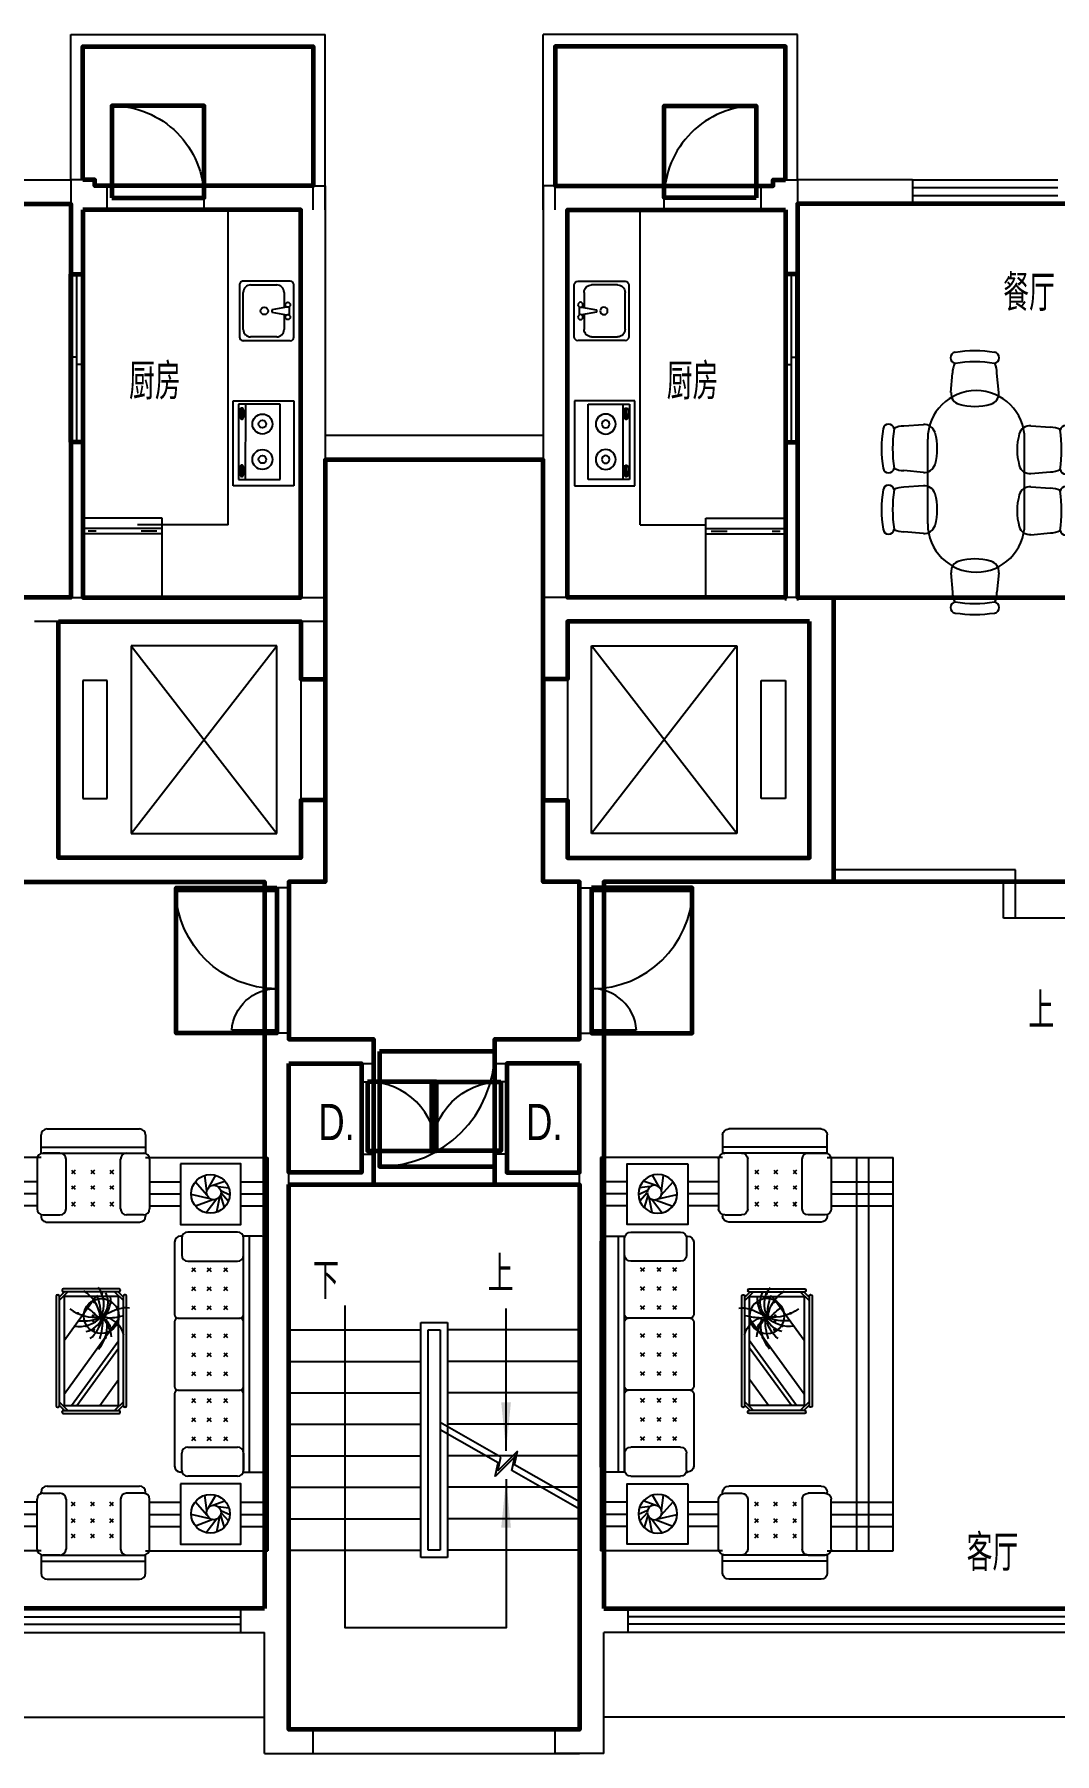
# Model space of a CAD drawing. Extents: x -461314 to -435514, y -713656 to -699456.
# Drawn here: x -451714 to -443291, y -713656 to -699456 of the extents above; entities that cross this region are included whole.
import ezdxf
from ezdxf.enums import TextEntityAlignment as Align

# ---------------------------------------------------------------- set-up
doc = ezdxf.new("R2010")
doc.units = 0
doc.header["$LTSCALE"] = 1000
doc.header["$MEASUREMENT"] = 0
doc.layers.get('0').update_dxf_attribs({"linetype": 'CONTINUOUS'})
for name, color, linetype in [('FUR', 8, 'CONTINUOUS'), ('HZ', 7, 'CONTINUOUS'), ('STAIR', 3, 'CONTINUOUS'), ('WALL', 2, 'CONTINUOUS'), ('WINDOW', 4, 'CONTINUOUS'), ('WINDOW_TEXT', 7, 'CONTINUOUS'), ('YANG', 9, 'CONTINUOUS'), ('厨卫', 223, 'CONTINUOUS')]:
    doc.layers.add(name, color=color, linetype=linetype)
for name, color, linetype, lineweight in [('GT_厨房', 4, 'CONTINUOUS', 60), ('GT_客厅', 2, 'CONTINUOUS', 60), ('GT_楼梯', 130, 'CONTINUOUS', 60), ('GT_电机房', 210, 'CONTINUOUS', 60), ('GT_电梯', 150, 'CONTINUOUS', 60), ('GT_过道', 30, 'CONTINUOUS', 60), ('GT_门', 101, 'CONTINUOUS', 60), ('GT_阳台', 6, 'CONTINUOUS', 60), ('GT_餐厅', 3, 'CONTINUOUS', 60)]:
    doc.layers.add(name, color=color, linetype=linetype, lineweight=lineweight)
doc.styles.add('DIM_FONT', font='ZBTXT.shx', dxfattribs={"width": 0.8})
doc.styles.add('HZ', font='zbtxt.shx', dxfattribs={"bigfont": 'zbhz.shx'})
doc.styles.add('SIMPLEX', font='SIMPLEX.SHX')

# ---------------------------------------------------------------- blocks, each defined once
blk = doc.blocks.new('M_A17ORW')
at = {"const_width": 0.02}
for points in [[(-0.481, -0.001), (-0.481, -0.308)], [(0.481, 0.001), (0.481, -0.691)]]:
    blk.add_lwpolyline(points, dxfattribs=at)
for centre, radius, start, end in [((-0.501, -0.003), 0.307, 274.2492, 0.2101), ((0.505, 0.002), 0.699, 180.2762, 268.0603)]:
    blk.add_arc(centre, radius, start, end)
blk = doc.blocks.new('A$C4F501C32')
for p, q in [((85, 186), (110, 312)), ((107, 202), (195, 316)), ((74, 132), (0, 167)), ((72, 151), (11, 219)), ((77, 172), (46, 272)), ((139, 208), (283, 262)), ((162, 201), (320, 165)), ((186, 174), (286, 61)), ((97, 100), (8, 110)), ((139, 89), (40, 54)), ((174, 106), (115, 6)), ((190, 134), (207, 7))]:
    blk.add_line(p, q)
for centre, radius in [((160, 160), 160), ((132, 149), 60)]:
    blk.add_circle(centre, radius)
blk = doc.blocks.new('A$C536D7314')
for p, q in [((33, 711), (33, 720)), ((50, 711), (190, 711)), ((846, 770), (83, 770)), ((879, 711), (740, 711)), ((896, 711), (896, 720)), ((0, 250), (0, 661)), ((240, 661), (240, 250)), ((298, 606), (328, 637)), ((328, 606), (298, 637)), ((486, 606), (456, 637)), ((456, 606), (486, 637)), ((614, 606), (644, 637)), ((644, 606), (614, 637)), ((690, 661), (690, 250)), ((929, 250), (929, 661)), ((298, 469), (328, 499)), ((328, 469), (298, 499)), ((456, 469), (486, 499)), ((486, 469), (456, 499)), ((614, 469), (644, 499)), ((644, 469), (614, 499)), ((298, 342), (328, 372)), ((328, 342), (298, 372)), ((456, 342), (486, 372)), ((486, 342), (456, 372)), ((614, 342), (644, 372)), ((644, 342), (614, 372)), ((33, 50), (33, 203)), ((896, 200), (33, 200)), ((896, 150), (33, 150)), ((190, 200), (50, 200)), ((740, 200), (879, 200)), ((896, 200), (896, 50)), ((846, 0), (83, 0))]:
    blk.add_line(p, q)
for centre, start, end in [((50, 661), 90, 180), ((83, 720), 90, 180), ((190, 661), 0, 90), ((740, 661), 90, 180), ((846, 720), 360, 90), ((879, 661), 0, 90), ((50, 250), 180, 270), ((190, 250), 270, 0), ((740, 250), 180, 270), ((879, 250), 270, 0), ((83, 50), 180, 270), ((846, 50), 270, 0)]:
    blk.add_arc(centre, 50, start, end)
at = {"style": 'DIM_FONT', "width": 0.8, "flags": 9}
for tag in ['YSIZE', 'XSIZE']:
    blk.add_attdef(tag, (465, 0), '', height=0.5, dxfattribs=at)
blk = doc.blocks.new('A$C726B4900')
for p, q in [((250, 2017), (661, 2017)), ((0, 1933), (0, 83)), ((200, 1983), (50, 1983)), ((150, 1983), (150, 33)), ((200, 1983), (200, 33)), ((200, 1826), (200, 1967)), ((711, 1983), (720, 1983)), ((711, 1967), (711, 1826)), ((770, 1335), (770, 1933)), ((661, 1776), (250, 1776)), ((363, 1692), (332, 1722)), ((363, 1722), (332, 1692)), ((500, 1692), (469, 1722)), ((500, 1722), (469, 1692)), ((627, 1692), (597, 1722)), ((627, 1722), (597, 1692)), ((363, 1564), (332, 1534)), ((363, 1534), (332, 1564)), ((500, 1534), (469, 1564)), ((500, 1564), (469, 1534)), ((627, 1534), (597, 1564)), ((627, 1564), (597, 1534)), ((740, 1306), (230, 1306)), ((363, 1376), (332, 1407)), ((363, 1407), (332, 1376)), ((500, 1376), (469, 1407)), ((500, 1407), (469, 1376)), ((627, 1376), (597, 1407)), ((627, 1407), (597, 1376)), ((363, 1186), (332, 1155)), ((363, 1155), (332, 1186)), ((500, 1186), (469, 1155)), ((500, 1155), (469, 1186)), ((627, 1186), (597, 1155)), ((627, 1155), (597, 1186)), ((770, 740), (770, 1277)), ((363, 998), (332, 1028)), ((363, 1028), (332, 998)), ((500, 1028), (469, 998)), ((500, 998), (469, 1028)), ((627, 1028), (597, 998)), ((627, 998), (597, 1028)), ((363, 870), (332, 840)), ((363, 840), (332, 870)), ((500, 870), (469, 840)), ((500, 840), (469, 870)), ((627, 870), (597, 840)), ((627, 840), (597, 870)), ((740, 711), (230, 711)), ((363, 610), (332, 640)), ((363, 640), (332, 610)), ((500, 610), (469, 640)), ((500, 640), (469, 610)), ((627, 610), (597, 640)), ((627, 640), (597, 610)), ((770, 83), (770, 682)), ((363, 483), (332, 453)), ((363, 453), (332, 483)), ((500, 453), (469, 483)), ((500, 483), (469, 453)), ((627, 453), (597, 483)), ((627, 483), (597, 453)), ((363, 295), (332, 325)), ((363, 325), (332, 295)), ((500, 295), (469, 325)), ((500, 325), (469, 295)), ((627, 295), (597, 325)), ((627, 325), (597, 295)), ((200, 191), (200, 50)), ((661, 241), (250, 241)), ((711, 50), (711, 191)), ((50, 33), (203, 33)), ((711, 33), (720, 33)), ((250, 0), (661, 0))]:
    blk.add_line(p, q)
for centre, radius, start, end in [((250, 1967), 50, 90, 180), ((661, 1967), 50, 0, 90), ((50, 1933), 50, 90, 180), ((720, 1933), 50, 0, 90), ((250, 1826), 50, 180, 270), ((661, 1826), 50, 270, 0), ((230, 1336), 30, 180, 270), ((230, 1276), 30, 90, 180), ((740, 1336), 30, 270, 0), ((740, 1276), 30, 0, 90), ((230, 741), 30, 180, 270), ((230, 681), 30, 90, 180), ((740, 741), 30, 270, 0), ((740, 681), 30, 0, 90), ((250, 191), 50, 90, 180), ((661, 191), 50, 0, 90), ((50, 83), 50, 180, 270), ((250, 50), 50, 180, 270), ((661, 50), 50, 270, 0), ((720, 83), 50, 270, 0)]:
    blk.add_arc(centre, radius, start, end)
blk = doc.blocks.new('A$C54682ED6')
for p, q in [((49, 944), (122, 1016)), ((49, 972), (93, 1016)), ((75, 1031), (75, 1026)), ((544, 1041), (85, 1041)), ((544, 1016), (85, 1016)), ((579, 944), (507, 1016)), ((579, 972), (535, 1016)), ((554, 1031), (554, 1026)), ((24, 980), (24, 71)), ((34, 990), (39, 990)), ((49, 980), (49, 71)), ((477, 976), (89, 442)), ((434, 976), (89, 501)), ((245, 976), (89, 761)), ((539, 881), (89, 261)), ((579, 71), (579, 980)), ((594, 990), (589, 990)), ((604, 71), (604, 980)), ((539, 438), (276, 76)), ((34, 61), (39, 61)), ((49, 108), (122, 36)), ((49, 80), (93, 36)), ((75, 21), (75, 26)), ((85, 36), (544, 36)), ((85, 11), (544, 11)), ((579, 108), (507, 36)), ((579, 80), (535, 36)), ((554, 21), (554, 26)), ((594, 61), (589, 61))]:
    blk.add_line(p, q)
blk.add_lwpolyline([(539, 976), (89, 976), (89, 76), (539, 76)], close=True)
at = {"const_width": 12}
for points in [[(198, 421, -1), (198, 409, -1)], [(168, 319, -1), (168, 307, -1)], [(191, 292, -1), (191, 280, -1)], [(294, 355, -1), (294, 343, -1)], [(300, 281, -1), (300, 269, -1)], [(356, 325, -1), (356, 313, -1)], [(211, 256, -1), (211, 244, -1)], [(224, 251, -1), (224, 239, -1)], [(231, 237, -1), (231, 225, -1)], [(234, 267, -1), (234, 255, -1)], [(244, 248, -1), (244, 236, -1)], [(300, 240, -1), (300, 228, -1)], [(426, 220, -1), (426, 208, -1)], [(155, 135, -1), (155, 123, -1)], [(228, 58, -1), (228, 46, -1)], [(290, 127, -1), (290, 115, -1)]]:
    blk.add_lwpolyline(points, format="xyb", close=True, dxfattribs=at)
blk.add_circle((232, 237), 144)
for centre, radius, start, end in [((85, 1031), 10, 90, 180), ((85, 1026), 10, 180, 270), ((544, 1031), 10, 0, 90), ((544, 1026), 10, 270, 0), ((34, 980), 10, 90, 180), ((39, 980), 10, 0, 90), ((589, 980), 10, 90, 180), ((594, 980), 10, 0, 90), ((475, 317), 293, 139.0185, 191.4484), ((720, 265), 502, 161.271, 181.6714), ((235, 436), 193, 191.9716, 263.0096), ((406, 435), 259, 186.1376, 221.2419), ((275, 369), 126, 191.5421, 241.1099), ((511, 201), 291, 130.2234, 166.9548), ((401, 181), 190, 103.7047, 155.9044), ((416, 63), 260, 80.6238, 135.5139), ((25, 388), 219, 263.5186, 287.0544), ((192, -237), 490, 90.8895, 106.1439), ((-187, 939), 810, 289.639, 301.0127), ((387, 96), 233, 143.0442, 184.1259), ((345, 123), 169, 134.0898, 207.0091), ((445, 140), 234, 154.2367, 216.6769), ((873, 277), 642, 182.1756, 199.4751), ((380, -69), 346, 84.0363, 114.9112), ((290, -79), 325, 51.7667, 98.7504), ((525, 276), 287, 187.8622, 238.685), ((1474, 1558), 1790, 227.3201, 230.9512), ((34, 71), 10, 180, 270), ((39, 71), 10, 270, 0), ((85, 26), 10, 90, 180), ((85, 21), 10, 180, 270), ((544, 26), 10, 0, 90), ((544, 21), 10, 270, 0), ((589, 71), 10, 180, 270), ((594, 71), 10, 270, 0)]:
    blk.add_arc(centre, radius, start, end)
at = {"style": 'DIM_FONT', "oblique": -180, "text_generation_flag": 4, "width": 0.8, "flags": 9}
for tag in ['YSIZE', 'XSIZE']:
    blk.add_attdef(tag, (318, 545), '', height=0.5, rotation=270, dxfattribs=at)
blk = doc.blocks.new('A$C350E2504')
for p, q in [((33, 720), (33, 567)), ((846, 770), (83, 770)), ((896, 570), (896, 720)), ((896, 620), (33, 620)), ((896, 570), (33, 570)), ((190, 570), (50, 570)), ((740, 570), (879, 570)), ((0, 520), (0, 109)), ((240, 109), (240, 520)), ((298, 428), (328, 398)), ((328, 428), (298, 398)), ((456, 428), (486, 398)), ((486, 428), (456, 398)), ((614, 428), (644, 398)), ((644, 428), (614, 398)), ((690, 109), (690, 520)), ((929, 520), (929, 109)), ((298, 301), (328, 271)), ((328, 301), (298, 271)), ((456, 301), (486, 271)), ((486, 301), (456, 271)), ((614, 301), (644, 271)), ((644, 301), (614, 271)), ((298, 164), (328, 133)), ((328, 164), (298, 133)), ((486, 164), (456, 133)), ((456, 164), (486, 133)), ((614, 164), (644, 133)), ((644, 164), (614, 133)), ((33, 59), (33, 50)), ((50, 59), (190, 59)), ((846, 0), (83, 0)), ((879, 59), (740, 59)), ((896, 59), (896, 50))]:
    blk.add_line(p, q)
for centre, start, end in [((83, 720), 90, 180), ((846, 720), 0, 90), ((50, 520), 90, 180), ((190, 520), 0, 90), ((740, 520), 90, 180), ((879, 520), 0, 90), ((50, 109), 180, 270), ((83, 50), 180, 270), ((190, 109), 270, 0), ((740, 109), 180, 270), ((846, 50), 270, 0), ((879, 109), 270, 0)]:
    blk.add_arc(centre, 50, start, end)
at = {"style": 'DIM_FONT', "oblique": -180, "text_generation_flag": 4, "width": 0.8, "flags": 9}
for tag in ['YSIZE', 'XSIZE']:
    blk.add_attdef(tag, (465, 770), '', height=0.5, dxfattribs=at)
blk = doc.blocks.new('_C4EUJ')
for p, q in [((1009, 1624), (0, 1624)), ((0, -1624), (0, 1624)), ((1872, 1624), (2416, 1624)), ((2116, 1624), (2116, -1624)), ((2216, 1624), (2216, -1624)), ((2416, 1624), (2416, -1624)), ((222, 1424), (0, 1424)), ((976, 1424), (722, 1424)), ((1905, 1424), (2416, 1424)), ((222, 1324), (0, 1324)), ((976, 1324), (722, 1324)), ((1905, 1324), (2416, 1324)), ((222, 1224), (0, 1224)), ((976, 1224), (722, 1224)), ((1905, 1224), (2416, 1224)), ((222, -1224), (0, -1224)), ((976, -1224), (722, -1224)), ((1905, -1224), (2416, -1224)), ((222, -1324), (0, -1324)), ((976, -1324), (722, -1324)), ((1905, -1324), (2416, -1324)), ((222, -1424), (0, -1424)), ((976, -1424), (722, -1424)), ((1905, -1424), (2416, -1424)), ((1009, -1624), (0, -1624)), ((1872, -1624), (2416, -1624))]:
    blk.add_line(p, q)
for points in [[(722, 1071), (722, 1571), (222, 1571), (222, 1071)], [(722, -1571), (722, -1071), (222, -1071), (222, -1571)]]:
    blk.add_lwpolyline(points, close=True)
for name, p in [('A$C350E2504', (976, 1090)), ('A$C4F501C32', (314, 1159)), ('A$C726B4900', (0, -1008)), ('A$C54682ED6', (1143, -551)), ('A$C536D7314', (976, -1860)), ('A$C4F501C32', (314, -1483))]:
    blk.add_blockref(name, p)
at = {"flags": 9}
for tag in ['XSIZE', 'YSIZE']:
    blk.add_attdef(tag, (0, 0), '', height=0.5, dxfattribs=at)
blk = doc.blocks.new('A$C57E86394')
at = {"layer": 'FUR', "rotation": 180.000000002645}
blk.add_blockref('_C4EUJ', (2416, 1860), dxfattribs=at)
blk = doc.blocks.new('_DBLK')
blk.add_line((-0.45, 0), (-0.45, -0.95))
blk.add_arc((-0.45, 0), 0.95, 270, 0)
at = {"layer": 'WINDOW_TEXT', "style": 'SIMPLEX', "flags": 9}
blk.add_attdef('A', text='', height=1, dxfattribs=at).set_placement((0, 1.5), align=Align.MIDDLE)
blk = doc.blocks.new('B')
at = {"linetype": 'ByBlock'}
for p, q in [((-655.5, 655.5), (0, 655.5)), ((-655.5, 0), (-655.5, 655.5)), ((-655.5, 568.1), (0, 568.1)), ((0, 655.5), (0, 0)), ((-655.5, 524.4), (0, 524.4)), ((-611.8, 546.25), (-480.7, 546.25)), ((-109.25, 546.25), (-43.7, 546.25)), ((0, 0), (-655.5, 0))]:
    blk.add_line(p, q, dxfattribs=at)
blk = doc.blocks.new('A$C2DC50DEA')
at = {"layer": '厨卫', "xscale": -1, "rotation": 359.9999999999982}
blk.add_blockref('B', (0, 0), dxfattribs=at)
blk = doc.blocks.new('_ARROW')
blk.add_solid([(0, 0), (-1, 0.1), (-1, -0.1)])
blk = doc.blocks.new('A$C14C36DB4')
at = {"layer": 'FUR'}
for p, q in [((599, 1820), (613, 1981)), ((993, 1820), (981, 1981)), ((333, 1506), (172, 1491)), ((1221, 1496), (1382, 1482)), ((385, 1416), (385, 716)), ((1185, 1416), (1185, 716)), ((333, 1112), (172, 1123)), ((333, 1001), (172, 987)), ((1221, 1102), (1382, 1114)), ((1221, 992), (1382, 977)), ((333, 607), (172, 619)), ((1221, 598), (1382, 609)), ((599, 333), (613, 172)), ((993, 333), (981, 172))]:
    blk.add_line(p, q, dxfattribs=at)
for centre, radius, start, end in [((640, 2108), 46, 98.4555, 261.5445), ((796, 1061), 1104, 81.5445, 98.4555), ((951, 2108), 46, 278.4555, 81.5445), ((797, 1981), 184, 153.7878, 180), ((796, 970), 1104, 81.5445, 98.4555), ((797, 1981), 184, 0, 26.382), ((785, 1416), 400, 0, 180), ((690, 1812), 92, 175, 253.8913), ((796, 2177), 471, 253.8913, 286.1087), ((901, 1812), 92, 286.1087, 5), ((1092, 1309), 1104, 171.5445, 188.4555), ((45, 1464), 46, 8.4555, 171.5445), ((1183, 1309), 1104, 171.5445, 188.4555), ((172, 1307), 184, 90, 116.2122), ((341, 1414), 92, 16.1087, 95), ((-24, 1309), 471, 343.8913, 16.1087), ((1577, 1299), 471, 163.8913, 196.1087), ((1213, 1404), 92, 85, 163.8913), ((1382, 1298), 184, 63.7878, 90), ((1508, 1455), 46, 8.4555, 171.5445), ((371, 1299), 1104, 351.5445, 8.4555), ((462, 1299), 1104, 351.5445, 8.4555), ((45, 1153), 46, 188.4555, 351.5445), ((172, 1307), 184, 243.618, 270), ((341, 1203), 92, 265, 343.8913), ((1213, 1194), 92, 196.1087, 275), ((1508, 1143), 46, 188.4555, 351.5445), ((45, 960), 46, 8.4555, 171.5445), ((341, 910), 92, 16.1087, 95), ((1382, 1298), 184, 270, 296.382), ((1508, 950), 46, 8.4555, 171.5445), ((1092, 804), 1104, 171.5445, 188.4555), ((1183, 804), 1104, 171.5445, 188.4555), ((172, 803), 184, 90, 116.2122), ((-24, 804), 471, 343.8913, 16.1087), ((1577, 795), 471, 163.8913, 196.1087), ((1213, 900), 92, 85, 163.8913), ((1382, 793), 184, 63.7878, 90), ((371, 795), 1104, 351.5445, 8.4555), ((462, 795), 1104, 351.5445, 8.4555), ((785, 716), 400, 180, 0), ((45, 649), 46, 188.4555, 351.5445), ((172, 803), 184, 243.618, 270), ((341, 699), 92, 265, 343.8913), ((1213, 689), 92, 196.1087, 275), ((1382, 793), 184, 270, 296.382), ((1508, 639), 46, 188.4555, 351.5445), ((690, 341), 92, 106.1087, 185), ((796, -24), 471, 73.8913, 106.1087), ((901, 341), 92, 355, 73.8913), ((797, 172), 184, 180, 206.2122), ((797, 172), 184, 333.618, 0), ((640, 45), 46, 98.4555, 261.5445), ((796, 1183), 1104, 261.5445, 278.4555), ((951, 45), 46, 278.4555, 81.5445), ((796, 1092), 1104, 261.5445, 278.4555)]:
    blk.add_arc(centre, radius, start, end, dxfattribs=at)
blk = doc.blocks.new('A$C0FB162C6')
at = {"layer": 'FUR', "xscale": -1, "rotation": 180}
blk.add_blockref('A$C14C36DB4', (12, 2165), dxfattribs=at)
blk = doc.blocks.new('A$C10CA0A8C')
at = {"layer": '厨卫', "linetype": 'Continuous'}
for p, q in [((0, 354), (495, 849)), ((495, 849), (849, 495)), ((849, 495), (354, 0)), ((354, 0), (0, 354))]:
    blk.add_line(p, q, dxfattribs=at)
at = {"layer": '厨卫'}
for p, q in [((539, 733), (99, 292)), ((781, 491), (539, 733)), ((301, 90), (742, 530)), ((341, 50), (781, 491)), ((675, 431), (683, 423)), ((735, 478), (689, 432)), ((689, 432), (701, 420)), ((701, 420), (746, 466)), ((746, 466), (735, 478)), ((740, 495), (748, 488)), ((99, 292), (341, 50)), ((400, 143), (354, 98)), ((412, 132), (400, 143)), ((406, 161), (413, 154)), ((340, 97), (349, 89)), ((354, 98), (366, 86)), ((366, 86), (412, 132))]:
    blk.add_line(p, q, dxfattribs=at)
for points in [[(740, 495, 0.259034), (737, 497, 0.076276), (725, 492, 0.036515), (714, 484, 0.026615), (700, 471, 0.026615), (687, 457, 0.036515), (679, 446, 0.076276), (675, 434, 0.259034), (676, 431, 0.078462), (677, 430, 0.056762)], [(748, 488, 0.259034), (744, 489, 0.076276), (732, 484, 0.036515), (721, 477, 0.026615), (707, 464, 0.026615), (694, 450, 0.036515), (687, 439, 0.076276), (682, 427, 0.259034), (683, 423, 0.259034), (687, 422, 0.056762), (696, 425, 0.036515)], [(743, 470, 0.008736), (744, 473, 0.076276), (749, 484, 0.259034), (748, 488, 0.259034)], [(406, 161, 0.259034), (402, 162, 0.076276), (391, 157, 0.036515), (379, 150, 0.026615), (365, 137, 0.026615), (353, 123, 0.036515), (345, 112, 0.076276), (340, 100, 0.259034), (341, 96, 0.078462), (342, 95, 0.056762)], [(413, 154, 0.259034), (410, 155, 0.076276), (398, 150, 0.036515), (387, 142, 0.026615), (373, 129, 0.026615), (360, 115, 0.036515), (352, 104, 0.076276), (348, 93, 0.259034), (349, 89, 0.259034), (352, 88, 0.056762), (361, 91, 0.036515)], [(408, 135, 0.008736), (410, 138, 0.076276), (414, 150, 0.259034), (413, 154, 0.259034)]]:
    blk.add_lwpolyline(points, format="xyb", dxfattribs=at)
at = {"layer": '厨卫', "linetype": 'Continuous'}
for centre, radius in [((525, 513), 82.5), ((525, 513), 31.6), ((318, 306), 82.5), ((318, 306), 31.6)]:
    blk.add_circle(centre, radius, dxfattribs=at)
at = {"layer": '厨卫', "width": 0.8, "flags": 9}
for tag in ['XSIZE', 'YSIZE']:
    blk.add_attdef(tag, (247, 601), '', height=0.5, rotation=45, dxfattribs=at)
blk = doc.blocks.new('M_E31EAW')
at = {"color": 0, "linetype": 'ByBlock'}
for p, q in [((0, 215), (0, -215)), ((419, 245), (31, 245)), ((82, 26), (82, 153)), ((143, 215), (358, 215)), ((419, 153), (419, -153)), ((450, -215), (450, 215)), ((41, -31), (41, 31)), ((184, 10), (61, 31)), ((184, -10), (184, 10)), ((61, -31), (184, -10)), ((82, -153), (82, -26)), ((31, -245), (419, -245)), ((358, -215), (143, -215))]:
    blk.add_line(p, q, dxfattribs=at)
for centre, radius in [((51, 51), 20.5), ((245, 0), 30.7), ((51, -51), 20.5)]:
    blk.add_circle(centre, radius, dxfattribs=at)
for centre, radius, start, end in [((31, 215), 30.7, 90, 180), ((143, 153), 61.4, 90, 180), ((358, 153), 61.4, 0, 90), ((419, 215), 30.7, 0, 90), ((31, -215), 30.7, 180, 270), ((143, -153), 61.4, 180, 270), ((358, -153), 61.4, 270, 0), ((419, -215), 30.7, 270, 0)]:
    blk.add_arc(centre, radius, start, end, dxfattribs=at)
at = {"style": 'DIM_FONT', "width": 0.8, "flags": 9}
for tag in ['XSIZE', 'YSIZE']:
    blk.add_attdef(tag, (0, 0), '', height=0.5, dxfattribs=at)
blk = doc.blocks.new('_WBLK')
for p, q in [((-0.5, 0.5), (0.5, 0.5)), ((0.5, 0.167), (-0.5, 0.167)), ((0.5, -0.167), (-0.5, -0.167)), ((-0.5, -0.5), (0.5, -0.5))]:
    blk.add_line(p, q)
at = {"layer": 'WINDOW_TEXT', "style": 'SIMPLEX', "flags": 9}
blk.add_attdef('A', text='', height=1, dxfattribs=at).set_placement((0, 1.5), align=Align.MIDDLE)

msp = doc.modelspace()

# ---------------------------------------------------------------- linework, layer by layer
at = {"layer": 'GT_厨房'}
for points in [[(-451314, -700906), (-451314, -704106), (-449514, -704106), (-449514, -700906), (-451314, -700906)], [(-445514, -700906), (-445514, -704106), (-447314, -704106), (-447314, -700906), (-445514, -700906)]]:
    msp.add_lwpolyline(points, dxfattribs=at)
at = {"layer": 'GT_客厅'}
for points in [[(-449814, -712456), (-454214, -712456), (-454214, -706456), (-449814, -706456), (-449814, -712456)], [(-447014, -712456), (-442614, -712456), (-442614, -706456), (-447014, -706456), (-447014, -712456)]]:
    msp.add_lwpolyline(points, dxfattribs=at)
at = {"layer": 'GT_楼梯'}
msp.add_lwpolyline([(-449614, -708956), (-447214, -708956), (-447214, -713456), (-449614, -713456), (-449614, -708956)], dxfattribs=at)
at = {"layer": 'GT_电机房'}
for points in [[(-449614, -707956), (-449014, -707956), (-449014, -708856), (-449614, -708856), (-449614, -707956)], [(-447214, -707956), (-447814, -707956), (-447814, -708856), (-447214, -708856), (-447214, -707956)]]:
    msp.add_lwpolyline(points, dxfattribs=at)
at = {"layer": 'GT_电梯'}
for points in [[(-451514, -704306), (-449514, -704306), (-449514, -704781), (-449314, -704781), (-449314, -705781), (-449514, -705781), (-449514, -706256), (-451514, -706256), (-451514, -704306)], [(-445314, -704306), (-447314, -704306), (-447314, -704781), (-447514, -704781), (-447514, -705781), (-447314, -705781), (-447314, -706256), (-445314, -706256), (-445314, -704306)]]:
    msp.add_lwpolyline(points, dxfattribs=at)
at = {"layer": 'GT_过道'}
for points in [[(-448914, -708956), (-447914, -708956), (-447914, -707756), (-447214, -707756), (-447214, -706456), (-447514, -706456), (-447514, -702970), (-449314, -702970), (-449314, -706456), (-449614, -706456), (-449614, -707756), (-448914, -707756), (-448914, -708956)], [(-445114, -706456), (-445114, -704106), (-442614, -704106), (-442614, -704306), (-439414, -704306), (-439414, -703776), (-438374, -703776), (-438374, -705356), (-442614, -705356), (-442614, -706456), (-445114, -706456)]]:
    msp.add_lwpolyline(points, dxfattribs=at)
at = {"layer": 'GT_门'}
for points in [[(-451074, -700806), (-450314, -700806), (-450314, -700046), (-451074, -700046), (-451074, -700806)], [(-445754, -700806), (-446514, -700806), (-446514, -700046), (-445754, -700046), (-445754, -700806)], [(-451414, -701437), (-451314, -701437), (-451314, -702825), (-451414, -702825), (-451414, -701437)], [(-445414, -701437), (-445514, -701437), (-445514, -702825), (-445414, -702825), (-445414, -701437)], [(-449714, -706506), (-449714, -707706), (-450543, -707706), (-450543, -706506), (-449714, -706506)], [(-447114, -706506), (-447114, -707706), (-446285, -707706), (-446285, -706506), (-447114, -706506)], [(-448864, -707856), (-448864, -708806), (-447914, -708806), (-447914, -707856), (-448864, -707856)], [(-448964, -708106), (-448964, -708676), (-448394, -708676), (-448394, -708106), (-448964, -708106)], [(-447864, -708106), (-447864, -708676), (-448434, -708676), (-448434, -708106), (-447864, -708106)]]:
    msp.add_lwpolyline(points, dxfattribs=at)
at = {"layer": 'GT_阳台'}
for points in [[(-451314, -700656), (-451314, -699556), (-449414, -699556), (-449414, -700706), (-451214, -700706), (-451214, -700656), (-451314, -700656)], [(-445514, -700656), (-445514, -699556), (-447414, -699556), (-447414, -700706), (-445614, -700706), (-445614, -700656), (-445514, -700656)]]:
    msp.add_lwpolyline(points, dxfattribs=at)
at = {"layer": 'GT_餐厅'}
for points in [[(-454214, -700856), (-451414, -700856), (-451414, -704106), (-454214, -704106), (-454214, -700856)], [(-442614, -700856), (-445414, -700856), (-445414, -704106), (-442614, -704106), (-442614, -700856)]]:
    msp.add_lwpolyline(points, dxfattribs=at)
at = {"layer": 'STAIR'}
for p, q in [((-451414, -699456), (-449314, -699456)), ((-451414, -700656), (-451414, -699456)), ((-449314, -700906), (-449314, -699456)), ((-447514, -700906), (-447514, -699456)), ((-445414, -699456), (-447514, -699456)), ((-445414, -700656), (-445414, -699456)), ((-451314, -699556), (-449414, -699556)), ((-451314, -700656), (-451314, -699556)), ((-449414, -700906), (-449414, -699556)), ((-447414, -700906), (-447414, -699556)), ((-445514, -699556), (-447414, -699556)), ((-445514, -700656), (-445514, -699556)), ((-450914, -704506), (-449714, -706056)), ((-450914, -706056), (-449714, -704506)), ((-449714, -704506), (-450914, -704506)), ((-450914, -704506), (-450914, -706056)), ((-449714, -706056), (-449714, -704506)), ((-445914, -706056), (-447114, -704506)), ((-445914, -704506), (-447114, -706056)), ((-447114, -706056), (-447114, -704506)), ((-447114, -704506), (-445914, -704506)), ((-445914, -704506), (-445914, -706056)), ((-451314, -704793), (-451314, -705768)), ((-451114, -704793), (-451314, -704793)), ((-451114, -705768), (-451114, -704793)), ((-449514, -704781), (-449514, -705781)), ((-447314, -704781), (-447314, -705781)), ((-445714, -705768), (-445714, -704793)), ((-445714, -704793), (-445514, -704793)), ((-445514, -704793), (-445514, -705768)), ((-451314, -705768), (-451114, -705768)), ((-445514, -705768), (-445714, -705768)), ((-450914, -706056), (-449714, -706056)), ((-445914, -706056), (-447114, -706056)), ((-443614, -706356), (-445114, -706356)), ((-443614, -706756), (-443614, -706356)), ((-443714, -706456), (-445114, -706456)), ((-443714, -706756), (-443714, -706456)), ((-442614, -706456), (-443614, -706456)), ((-442614, -706756), (-443714, -706756)), ((-448524, -712036), (-448524, -710096)), ((-448524, -710096), (-448304, -710096)), ((-448304, -710096), (-448304, -712036)), ((-449614, -710156), (-448524, -710156)), ((-448464, -711976), (-448464, -710156)), ((-448464, -710156), (-448364, -710156)), ((-448364, -710156), (-448364, -711976)), ((-447214, -710156), (-448304, -710156)), ((-449614, -710416), (-448524, -710416)), ((-447214, -710416), (-448304, -710416)), ((-449614, -710676), (-448524, -710676)), ((-447214, -710676), (-448304, -710676)), ((-449614, -710936), (-448524, -710936)), ((-447863, -711207), (-448364, -710921)), ((-447886, -711254), (-448364, -710981)), ((-447214, -710936), (-448304, -710936)), ((-449614, -711196), (-448524, -711196)), ((-447214, -711196), (-448304, -711196)), ((-447749, -711205), (-447910, -711366)), ((-447910, -711366), (-447886, -711254)), ((-447726, -711158), (-447887, -711320)), ((-447887, -711320), (-447863, -711207)), ((-447773, -711318), (-447749, -711205)), ((-447750, -711271), (-447726, -711158)), ((-447214, -711576), (-447750, -711271)), ((-447214, -711636), (-447773, -711318)), ((-449614, -711456), (-448524, -711456)), ((-447214, -711456), (-448304, -711456)), ((-449614, -711716), (-448524, -711716)), ((-447214, -711716), (-448304, -711716)), ((-449614, -711976), (-448524, -711976)), ((-448364, -711976), (-448464, -711976)), ((-447214, -711976), (-448304, -711976)), ((-448304, -712036), (-448524, -712036))]:
    msp.add_line(p, q, dxfattribs=at)
for points in [[(-447820, -711389), (-447820, -712618), (-449148, -712618), (-449148, -709954)], [(-447820, -711155), (-447820, -709979)]]:
    msp.add_lwpolyline(points, dxfattribs=at)
at = {"layer": 'WALL'}
for p, q in [((-452064, -700656, 0), (-451414, -700656)), ((-451414, -700656), (-451414, -701437)), ((-451214, -700656), (-451414, -700656)), ((-451214, -700656), (-451214, -700706)), ((-451214, -700706), (-451114, -700706)), ((-451114, -700906), (-451114, -700706)), ((-450314, -700906), (-450314, -700706)), ((-450314, -700706), (-449314, -700706)), ((-449314, -700706), (-449314, -704306)), ((-447514, -700706), (-447514, -704306)), ((-446514, -700706), (-447514, -700706)), ((-446514, -700906), (-446514, -700706)), ((-445714, -700906), (-445714, -700706)), ((-445614, -700706), (-445714, -700706)), ((-445614, -700656), (-445614, -700706)), ((-445614, -700656), (-445414, -700656)), ((-445414, -700656), (-445414, -701437)), ((-444464, -700656), (-445414, -700656)), ((-444464, -700656), (-444464, -700856)), ((-452064, -700856, 0), (-451414, -700856)), ((-451314, -700906), (-451314, -701437)), ((-451314, -700906), (-451114, -700906)), ((-450314, -700906), (-449514, -700906)), ((-449514, -700906), (-449514, -704106)), ((-447314, -700906), (-447314, -704106)), ((-446514, -700906), (-447314, -700906)), ((-445514, -700906), (-445714, -700906)), ((-445514, -700906), (-445514, -701437)), ((-444464, -700856), (-445414, -700856)), ((-451314, -701437), (-451414, -701437)), ((-445514, -701437), (-445414, -701437)), ((-447514, -702406), (-447514, -704306)), ((-447314, -702906), (-447314, -702406)), ((-451314, -702825), (-451414, -702825)), ((-451414, -702825), (-451414, -704106)), ((-451314, -702825), (-451314, -704106)), ((-445514, -702825), (-445414, -702825)), ((-445514, -702825), (-445514, -704131)), ((-445414, -702825), (-445414, -704131)), ((-449514, -702906), (-449514, -704106)), ((-447314, -702906), (-447314, -704106)), ((-449314, -703106), (-449314, -704306)), ((-451714, -704106), (-449314, -704106)), ((-449514, -704106), (-451164, -704106)), ((-445114, -704106), (-447514, -704106)), ((-445114, -704106), (-445414, -704106)), ((-445114, -706456), (-445114, -704106)), ((-449314, -704306), (-451714, -704306)), ((-451514, -704306), (-449514, -704306)), ((-451514, -706256), (-451514, -704306)), ((-451314, -704306), (-449614, -704306)), ((-449614, -704306), (-449514, -704306)), ((-449514, -704306), (-449514, -704781)), ((-449314, -704306), (-449314, -704781)), ((-449314, -704306), (-449314, -704306)), ((-447514, -704306), (-447514, -704306)), ((-447514, -704306), (-447514, -704781)), ((-445314, -704306), (-447314, -704306)), ((-447314, -704306), (-447314, -704781)), ((-447214, -704306), (-447314, -704306)), ((-445514, -704306), (-447214, -704306)), ((-445314, -706256), (-445314, -704306)), ((-449314, -704781), (-449514, -704781)), ((-447514, -704781), (-447314, -704781)), ((-449514, -705781), (-449514, -706256)), ((-449314, -705781), (-449514, -705781)), ((-449314, -705781), (-449314, -706456)), ((-447514, -705781), (-447314, -705781)), ((-447514, -705781), (-447514, -706456)), ((-447314, -705781), (-447314, -706256)), ((-449514, -706256), (-451514, -706256)), ((-447314, -706256), (-445314, -706256)), ((-449814, -706456), (-451714, -706456)), ((-449814, -706506), (-449814, -706456)), ((-449614, -706506), (-449814, -706506)), ((-449614, -706506), (-449614, -706456)), ((-449314, -706456), (-449614, -706456)), ((-447514, -706456), (-447214, -706456)), ((-447214, -706506), (-447214, -706456)), ((-447214, -706506), (-447014, -706506)), ((-447014, -706456), (-445114, -706456)), ((-447014, -706506), (-447014, -706456)), ((-449814, -712456), (-449814, -707706)), ((-449614, -707706), (-449814, -707706)), ((-449614, -707756), (-449614, -707706)), ((-449614, -707756), (-449614, -707706)), ((-447214, -707706), (-447014, -707706)), ((-447214, -707756), (-447214, -707706)), ((-447014, -712456), (-447014, -707706)), ((-449614, -707756), (-448914, -707756)), ((-448914, -708106), (-448914, -707756)), ((-447914, -708106), (-447914, -707756)), ((-447914, -707756), (-447214, -707756)), ((-449614, -713456), (-449614, -707956)), ((-449614, -707956), (-448914, -707956)), ((-449014, -708106), (-449014, -707956)), ((-447914, -707956), (-447214, -707956)), ((-447814, -708106), (-447814, -707956)), ((-447214, -713456), (-447214, -707956)), ((-449014, -708106), (-448914, -708106)), ((-447814, -708106), (-447914, -708106)), ((-449014, -708856), (-449014, -708706)), ((-449014, -708706), (-448914, -708706)), ((-448914, -708956), (-448914, -708706)), ((-447914, -708956), (-447914, -708706)), ((-447814, -708706), (-447914, -708706)), ((-447814, -708856), (-447814, -708706)), ((-449614, -708856), (-449014, -708856)), ((-447814, -708856), (-447214, -708856)), ((-449614, -708956), (-448914, -708956)), ((-447914, -708956), (-447214, -708956)), ((-450014, -712456), (-450014, -712656)), ((-450014, -712456, 0), (-449814, -712456)), ((-446814, -712456, 0), (-447014, -712456)), ((-446814, -712456), (-446814, -712656)), ((-450014, -712656, 0), (-449814, -712656, 0)), ((-449814, -713656), (-449814, -712656)), ((-447014, -713656), (-447014, -712656)), ((-446814, -712656, 0), (-447014, -712656, 0)), ((-449614, -713456), (-449414, -713456)), ((-449414, -713656), (-449414, -713456)), ((-447414, -713656), (-447414, -713456)), ((-447214, -713456), (-447414, -713456)), ((-449814, -713656), (-449414, -713656)), ((-447014, -713656), (-447414, -713656))]:
    msp.add_line(p, q, dxfattribs=at)
at = {"layer": 'WINDOW'}
for p, q in [((-451114, -700706), (-450314, -700706)), ((-450314, -700706), (-451114, -700706)), ((-446514, -700706), (-445714, -700706)), ((-445714, -700706), (-446514, -700706)), ((-451314, -701437), (-451314, -701806)), ((-445514, -701437), (-445514, -701806)), ((-447514, -702770), (-449314, -702770)), ((-447514, -702970), (-449314, -702970)), ((-449014, -708706), (-449014, -708106)), ((-448914, -708706), (-448914, -708106)), ((-447914, -708706), (-447914, -708106)), ((-447814, -708706), (-447814, -708106)), ((-454414, -712456, 0), (-450014, -712456, 0)), ((-454414, -712526, 0), (-450014, -712526, 0)), ((-442414, -712456, 0), (-446814, -712456, 0)), ((-442414, -712526, 0), (-446814, -712526, 0)), ((-454414, -712586, 0), (-450014, -712586, 0)), ((-454414, -712656, 0), (-450014, -712656, 0)), ((-442414, -712586, 0), (-446814, -712586, 0)), ((-442414, -712656, 0), (-446814, -712656, 0)), ((-454214, -713356, 0), (-449814, -713356, 0)), ((-442614, -713356, 0), (-447014, -713356, 0)), ((-449614, -713456), (-447214, -713456)), ((-449614, -713656), (-447214, -713656))]:
    msp.add_line(p, q, dxfattribs=at)
for points in [[(-451314, -702182), (-451364, -702182), (-451364, -701437), (-451314, -701437)], [(-445514, -702182), (-445464, -702182), (-445464, -701437), (-445514, -701437)], [(-451364, -702122), (-451414, -702122), (-451414, -702825), (-451364, -702825)], [(-445464, -702122), (-445414, -702122), (-445414, -702825), (-445464, -702825)]]:
    msp.add_lwpolyline(points, close=True, dxfattribs=at)
at = {"layer": 'YANG'}
msp.add_line((-447014, -711923), (-447014, -711225), dxfattribs=at)
at = {"layer": '厨卫'}
for p, q in [((-450114, -703506, 0), (-450114, -700906, 0)), ((-446714, -703506, 0), (-446714, -700906, 0)), ((-450114, -703506, 0), (-450864, -703506, 0)), ((-446714, -703506, 0), (-446170, -703506))]:
    msp.add_line(p, q, dxfattribs=at)

# ---------------------------------------------------------------- block references
at = {"layer": 'FUR'}
msp.add_blockref('A$C57E86394', (-452203, -712216), dxfattribs=at)
at = {"layer": 'FUR', "xscale": -1}
msp.add_blockref('A$C57E86394', (-444625, -712216), dxfattribs=at)
at = {"layer": 'HZ', "xscale": -1}
msp.add_blockref('A$C0FB162C6', (-443142, -704247, 0), dxfattribs=at)
at = {"layer": 'STAIR', "yscale": 400, "zscale": 400, "rotation": 270}
for p, xscale in [((-447820, -711155), 400), ((-447820, -711389), -400)]:
    msp.add_blockref('_ARROW', p, dxfattribs=dict(at, xscale=xscale))
at = {"layer": 'WINDOW'}
for p, xscale, yscale, zscale in [((-450714, -700806), 800, -800, 800), ((-446114, -700806), -800, -800, 800), ((-448414, -707856), 1000, 1000, 1000)]:
    msp.add_blockref('_DBLK', p, dxfattribs=dict(at, xscale=xscale, yscale=yscale, zscale=zscale))
for name, p, xscale, yscale, zscale, rotation in [('_WBLK', (-443864, -700756), -1200, 200, 1200, 180), ('M_A17ORW', (-449714, -707106), -1200, 1200, 1200, 270), ('M_A17ORW', (-447114, -707106), 1200, 1200, 1200, 90), ('_DBLK', (-448964, -708406), -600, -600, 600, 270), ('_DBLK', (-447864, -708406), 600, -600, 600, 90)]:
    msp.add_blockref(name, p, dxfattribs=dict(at, xscale=xscale, yscale=yscale, zscale=zscale, rotation=rotation))
at = {"layer": '厨卫'}
for name, p, rotation in [('M_E31EAW', (-449571, -701740, 0), 180), ('A$C10CA0A8C', (-449823, -702233, 0), 225)]:
    msp.add_blockref(name, p, dxfattribs=dict(at, rotation=rotation))
at = {"layer": '厨卫', "xscale": -1}
for name, p, rotation in [('M_E31EAW', (-447257, -701740, 0), 180), ('A$C10CA0A8C', (-447006, -702233, 0), 134.9999999999999)]:
    msp.add_blockref(name, p, dxfattribs=dict(at, rotation=rotation))
at = {"layer": '厨卫'}
msp.add_blockref('A$C2DC50DEA', (-451314, -704106), dxfattribs=at)
at = {"layer": '厨卫', "xscale": -1}
msp.add_blockref('A$C2DC50DEA', (-445514, -704106), dxfattribs=at)

# ---------------------------------------------------------------- texts
at = {"layer": 'HZ', "style": 'HZ', "width": 0.75}
for s, p in [('餐厅', (-443716, -701741, 0)), ('厨房', (-450933, -702472, 0)), ('厨房', (-446494, -702472, 0)), ('上', (-443508, -707669, 0)), ('D.', (-449370, -708589, 0)), ('D.', (-447655, -708589, 0)), ('上', (-447972, -709845, 0)), ('下', (-449414, -709900, 0)), ('客厅', (-444018, -712147, 0))]:
    msp.add_text(s, height=300, dxfattribs=at).set_placement(p)

doc.saveas('drawing.dxf')
